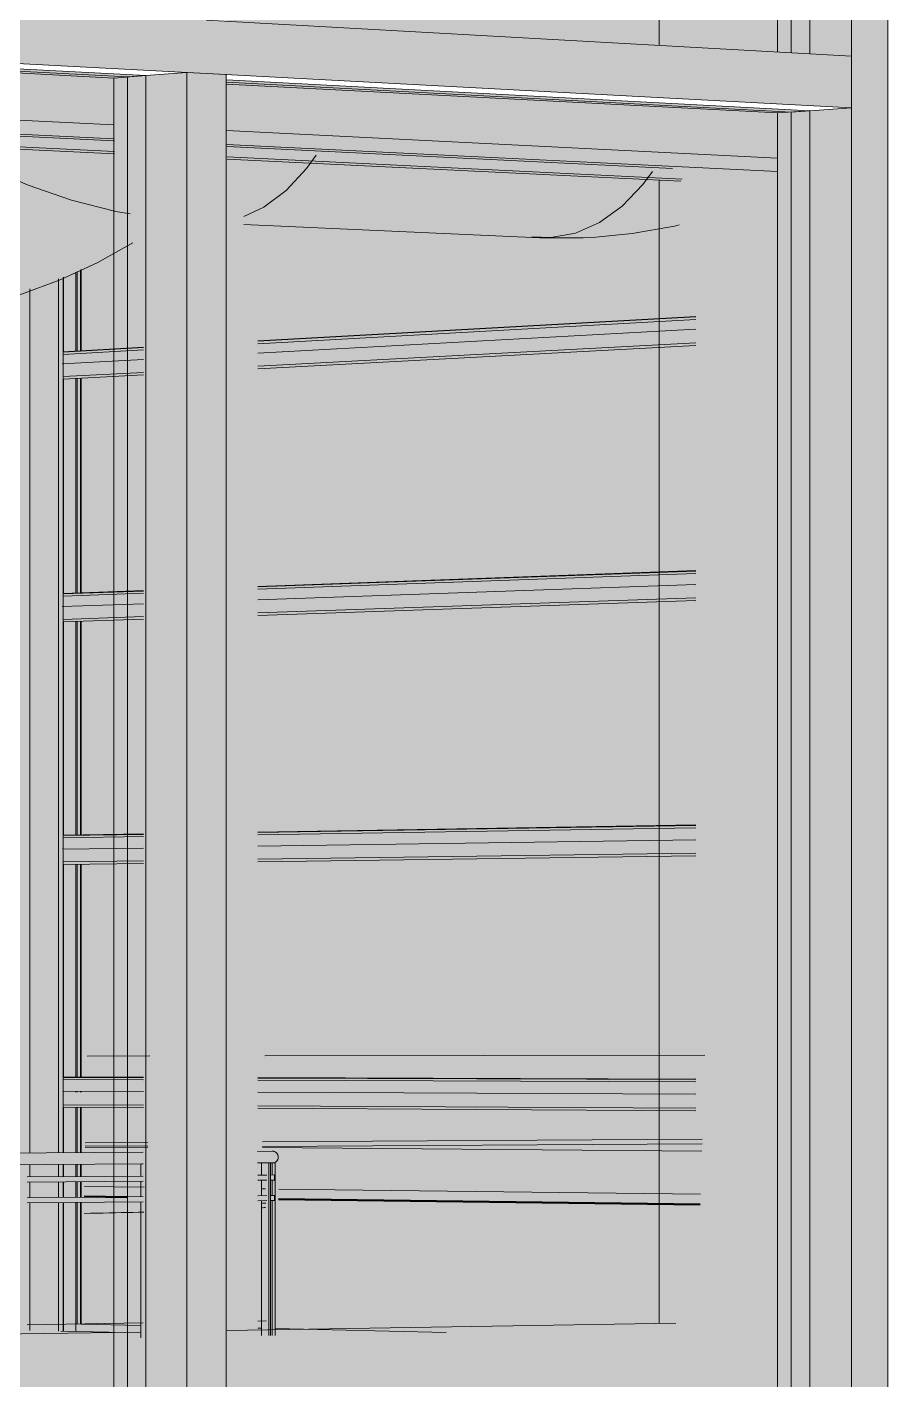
# Model space of a CAD drawing. Header units: inches. Extents: x 30764 to 30770, y -4780 to 4478.
# Drawn here: x 30767.3533 to 30767.4243, y 59.9715 to 60.0831 of the extents above; entities that cross this region are included whole.
import ezdxf

# ---------------------------------------------------------------- set-up
doc = ezdxf.new("R2010")
doc.units = ezdxf.units.IN
doc.header["$MEASUREMENT"] = 0
doc.linetypes.add('Center 1_4_', pattern=[0.53125, 0.25, -0.09375, 0.09375, -0.09375])
doc.linetypes.add('Hidden', pattern=[0.28125, 0.1875, -0.09375])
for name, color, linetype, lineweight in [('A-FLOR', 192, 'Continuous', 13), ('A-FLOR-HRAL', 11, 'Continuous', 9), ('A-GLAZ-CURT', 52, 'Continuous', 9), ('A-GLAZ-CWMG', 51, 'Continuous', 9), ('A-PROP-SBCK', 71, 'Hidden', 50), ('C-TOPO', 7, 'Continuous', 9), ('EOP-EX', 125, 'Continuous', 9), ('EOP-PR', 4, 'Continuous', 9), ('L-SITE-WALL', 31, 'Continuous', 13), ('M-HVAC-DUCT', 70, 'Continuous', 9), ('PROP', 3, 'Center 1_4_', 9), ('S-BEAM', 12, 'Continuous', 9), ('S-COLS', 52, 'Continuous', 9)]:
    doc.layers.add(name, color=color, linetype=linetype, lineweight=lineweight)

msp = doc.modelspace()

# ---------------------------------------------------------------- hatches: boundary and pattern name
at = {"layer": 'A-FLOR-HRAL', "lineweight": 5}
h = msp.add_hatch(color=256, dxfattribs=at)
h.paths.add_polyline_path([(30767.2553, 59.98855), (30767.30077, 59.98891), (30767.30077, 59.98936), (30767.25533, 59.98905), (30767.2553, 59.98855)], flags=0)
h.paths.add_polyline_path([(30767.31035, 59.98894), (30767.36286, 59.98933), (30767.36286, 59.98978), (30767.31035, 59.98943), (30767.31035, 59.98896)], flags=0)
h.paths.add_polyline_path([(30767.37231, 59.98938), (30767.37369, 59.98941), (30767.37385, 59.98951), (30767.37396, 59.98967), (30767.374, 59.98986), (30767.3723, 59.98985), (30767.37231, 59.98938)], flags=0)
h = msp.add_hatch(color=256, dxfattribs=at)
h.paths.add_polyline_path([(30767.25533, 59.98905), (30767.30077, 59.98936), (30767.30077, 59.98987), (30767.25536, 59.98957), (30767.25534, 59.9891)], flags=0)
h.paths.add_polyline_path([(30767.31035, 59.98943), (30767.36286, 59.98982), (30767.36286, 59.99026), (30767.32875, 59.99005), (30767.31035, 59.98988), (30767.31035, 59.98952)], flags=0)
h.paths.add_polyline_path([(30767.3723, 59.98985), (30767.374, 59.98986), (30767.37396, 59.99005), (30767.37385, 59.99022), (30767.37369, 59.99032), (30767.3736, 59.99034), (30767.37231, 59.99029), (30767.3723, 59.98991)], flags=0)
h = msp.add_hatch(color=256, dxfattribs=at)
h.paths.add_polyline_path([(30767.36265, 59.97496), (30767.36286, 59.97496), (30767.36286, 59.97618), (30767.36265, 59.97617), (30767.36265, 59.97509)], flags=0)
h.paths.add_polyline_path([(30767.36265, 59.9866), (30767.36286, 59.9866), (30767.36286, 59.98788), (30767.36265, 59.98787), (30767.36265, 59.98661)], flags=0)
h.paths.add_polyline_path([(30767.36265, 59.9883), (30767.36286, 59.9883), (30767.36286, 59.98931), (30767.36265, 59.98928), (30767.36265, 59.98831)], flags=0)
h = msp.add_hatch(color=256, dxfattribs=at)
h.paths.add_polyline_path([(30767.37263, 59.97513), (30767.37321, 59.97514), (30767.37321, 59.98627), (30767.37307, 59.98627), (30767.37307, 59.97634), (30767.37263, 59.97633), (30767.37263, 59.97618)], flags=0)
h.paths.add_polyline_path([(30767.37306, 59.98669), (30767.37321, 59.9867), (30767.37321, 59.98796), (30767.37263, 59.98795), (30767.37263, 59.98669), (30767.37277, 59.98669)], flags=0)
h.paths.add_polyline_path([(30767.37306, 59.98838), (30767.37321, 59.98839), (30767.37321, 59.98938), (30767.37263, 59.98938), (30767.37263, 59.98838), (30767.37277, 59.98838)], flags=0)
for points in [[(30767.37321, 59.97514), (30767.37337, 59.97514), (30767.37337, 59.98938), (30767.37321, 59.98938), (30767.37321, 59.97526)], [(30767.37351, 59.97514), (30767.37374, 59.97514), (30767.37374, 59.98939), (30767.37351, 59.98939), (30767.37351, 59.97527)], [(30767.36265, 59.97617), (30767.36286, 59.97618), (30767.36286, 59.98617), (30767.36265, 59.98617), (30767.36265, 59.97718)], [(30767.37263, 59.97633), (30767.37307, 59.97634), (30767.37307, 59.98627), (30767.37263, 59.98626), (30767.37263, 59.97718)]]:
    msp.add_hatch(color=256, dxfattribs=at).paths.add_polyline_path(points, flags=0)
h = msp.add_hatch(color=256, dxfattribs=at)
h.paths.add_polyline_path([(30767.37337, 59.97514), (30767.37351, 59.97514), (30767.37351, 59.98627), (30767.37337, 59.98627), (30767.37337, 59.97718)], flags=0)
h.paths.add_polyline_path([(30767.37351, 59.9867), (30767.37351, 59.98796), (30767.37337, 59.98796), (30767.37337, 59.9867), (30767.37341, 59.9867)], flags=0)
h.paths.add_polyline_path([(30767.37351, 59.98839), (30767.37351, 59.98939), (30767.37337, 59.98938), (30767.37337, 59.98839), (30767.37341, 59.98839)], flags=0)
h = msp.add_hatch(color=256, dxfattribs=at)
h.paths.add_polyline_path([(30767.25521, 59.987), (30767.30077, 59.98737), (30767.30077, 59.98781), (30767.25524, 59.98746)], flags=0)
h.paths.add_polyline_path([(30767.31035, 59.98745), (30767.36286, 59.98788), (30767.36286, 59.9883), (30767.31035, 59.98789), (30767.31035, 59.98771)], flags=0)
h.paths.add_polyline_path([(30767.37231, 59.98795), (30767.3737, 59.98796), (30767.3737, 59.98839), (30767.37231, 59.98837)], flags=0)
h = msp.add_hatch(color=256, dxfattribs=at)
h.paths.add_polyline_path([(30767.25511, 59.98518), (30767.30077, 59.9856), (30767.30077, 59.98604), (30767.25514, 59.98563)], flags=0)
h.paths.add_polyline_path([(30767.31035, 59.98569), (30767.36286, 59.98617), (30767.36286, 59.9866), (30767.31035, 59.98613)], flags=0)
h.paths.add_polyline_path([(30767.37231, 59.98626), (30767.3737, 59.98627), (30767.3737, 59.9867), (30767.37231, 59.98668)], flags=0)
at = {"layer": 'A-FLOR-HRAL', "lineweight": 5, "transparency": 33554466}
for points in [[(30767.35327, 59.97603), (30767.36286, 59.97618), (30767.36286, 59.98617), (30767.35327, 59.98609), (30767.35327, 59.97718)], [(30767.37231, 59.97633), (30767.37307, 59.97634), (30767.37307, 59.98627), (30767.37231, 59.98626), (30767.37231, 59.97718)]]:
    msp.add_hatch(color=256, dxfattribs=at).paths.add_polyline_path(points, flags=0)
at = {"layer": 'A-GLAZ-CURT', "lineweight": 5, "transparency": 33554458}
for points in [[(30767.41786, 60.08091), (30767.41786, 60.17519), (30767.36972, 60.18105), (30767.36972, 60.08362), (30767.41689, 60.08097)], [(30767.3088, 59.86791), (30767.36306, 59.87254), (30767.36306, 60.07912), (30767.3088, 60.08199), (30767.3088, 59.87235)], [(30767.36972, 59.8731), (30767.41786, 59.87721), (30767.41786, 60.07622), (30767.36972, 60.07876), (30767.36972, 59.87716)]]:
    msp.add_hatch(color=256, dxfattribs=at).paths.add_polyline_path(points, flags=0)
at = {"layer": 'A-GLAZ-CWMG', "lineweight": 5}
for points in [[(30767.41786, 60.08091), (30767.41786, 60.17519), (30767.4152, 60.17476), (30767.4152, 60.08107), (30767.4169, 60.08097)], [(30767.42131, 60.08071), (30767.42131, 60.17575), (30767.41786, 60.17519), (30767.41786, 60.08091)], [(30767.42431, 60.07842), (30767.42431, 60.17539), (30767.42131, 60.17575), (30767.42131, 60.07859), (30767.4225, 60.07852)], [(30767.36808, 60.07929), (30767.36808, 60.0837), (30767.30704, 60.08713), (30767.30704, 60.08254), (30767.36622, 60.07939)], [(30767.42131, 60.07646), (30767.42131, 60.08071), (30767.36808, 60.0837), (30767.36808, 60.07929), (30767.41687, 60.0767)], [(30767.36306, 59.87254), (30767.36306, 60.07912), (30767.36044, 60.07891), (30767.36044, 59.87286)], [(30767.36646, 59.87211), (30767.36646, 60.07938), (30767.36306, 60.07912), (30767.36306, 59.87254), (30767.36627, 59.87214)], [(30767.36646, 59.87211), (30767.3697, 59.87239), (30767.3697, 60.07921), (30767.36646, 60.07938), (30767.36646, 59.88104)], [(30767.42131, 59.87681), (30767.42431, 59.87707), (30767.42431, 60.07842), (30767.42131, 60.07859), (30767.42131, 59.88094)], [(30767.41786, 59.87721), (30767.41786, 60.07622), (30767.4152, 60.07603), (30767.4152, 59.87751)], [(30767.42131, 59.87681), (30767.42131, 60.07646), (30767.41786, 60.07622), (30767.41786, 59.87721), (30767.42111, 59.87683)], [(30767.35629, 59.97607), (30767.3573, 59.97609), (30767.3573, 59.98612), (30767.35629, 59.98608), (30767.35629, 59.97717)], [(30767.3573, 59.9761), (30767.35741, 59.9761), (30767.35741, 59.98612), (30767.3573, 59.98608), (30767.3573, 59.9761)], [(30767.35732, 59.97609), (30767.35738, 59.97609), (30767.35735, 59.98612), (30767.35732, 59.98608), (30767.35732, 59.97717)], [(30767.3577, 59.9761), (30767.3577, 59.98612), (30767.35741, 59.98608), (30767.35741, 59.9761), (30767.35749, 59.9761)]]:
    msp.add_hatch(color=256, dxfattribs=at).paths.add_polyline_path(points, flags=0)
h = msp.add_hatch(color=256, dxfattribs=at)
h.paths.add_polyline_path([(30767.3573, 59.97548), (30767.3573, 59.97609), (30767.35629, 59.97607), (30767.35629, 59.9755)], flags=0)
h.paths.add_polyline_path([(30767.35629, 59.98654), (30767.3573, 59.98655), (30767.3573, 59.98783), (30767.35629, 59.98782), (30767.35629, 59.98669)], flags=0)
h.paths.add_polyline_path([(30767.35629, 59.98825), (30767.3573, 59.98826), (30767.35727, 59.98927), (30767.35629, 59.98926), (30767.35629, 59.98838)], flags=0)
h.paths.add_polyline_path([(30767.35629, 59.99022), (30767.3573, 59.99026), (30767.3573, 59.99398), (30767.35629, 59.99399), (30767.35629, 59.99023)], flags=0)
h.paths.add_polyline_path([(30767.3573, 59.99647), (30767.3573, 60.01403), (30767.35629, 60.01401), (30767.35629, 59.99648)], flags=0)
h.paths.add_polyline_path([(30767.35629, 60.01643), (30767.3573, 60.01645), (30767.3573, 60.03407), (30767.35629, 60.03403), (30767.35629, 60.01931)], flags=0)
h.paths.add_polyline_path([(30767.35629, 60.03638), (30767.3573, 60.03642), (30767.3573, 60.05411), (30767.35629, 60.05406), (30767.35629, 60.0474)], flags=0)
h.paths.add_polyline_path([(30767.35629, 60.05633), (30767.3573, 60.05639), (30767.3573, 60.06289), (30767.35683, 60.06266), (30767.35629, 60.06247), (30767.35629, 60.0611)], flags=0)
h = msp.add_hatch(color=256, dxfattribs=at)
h.paths.add_polyline_path([(30767.3573, 59.98655), (30767.35741, 59.98655), (30767.35741, 59.98783), (30767.3573, 59.98783), (30767.3573, 59.98669)], flags=0)
h.paths.add_polyline_path([(30767.3573, 59.98826), (30767.35741, 59.98826), (30767.35738, 59.98927), (30767.3573, 59.98927), (30767.3573, 59.98838)], flags=0)
h.paths.add_polyline_path([(30767.3573, 59.99023), (30767.35741, 59.99026), (30767.35741, 59.99398), (30767.3573, 59.99398), (30767.3573, 59.99024)], flags=0)
h.paths.add_polyline_path([(30767.35741, 59.99647), (30767.35741, 60.01403), (30767.3573, 60.01403), (30767.3573, 59.99647)], flags=0)
h.paths.add_polyline_path([(30767.3573, 60.01645), (30767.35741, 60.01645), (30767.35741, 60.03407), (30767.3573, 60.03407), (30767.3573, 60.01685)], flags=0)
h.paths.add_polyline_path([(30767.3573, 60.03642), (30767.35741, 60.03642), (30767.35741, 60.05412), (30767.3573, 60.05411), (30767.3573, 60.03681)], flags=0)
h.paths.add_polyline_path([(30767.3573, 60.05639), (30767.35741, 60.0564), (30767.35741, 60.06294), (30767.3573, 60.06289), (30767.3573, 60.05678)], flags=0)
h = msp.add_hatch(color=256, dxfattribs=at)
h.paths.add_polyline_path([(30767.35738, 59.97548), (30767.35735, 59.97609), (30767.35732, 59.97609), (30767.35735, 59.97548)], flags=0)
h.paths.add_polyline_path([(30767.35732, 59.98655), (30767.35738, 59.98655), (30767.35735, 59.98783), (30767.35732, 59.98783), (30767.35732, 59.98669)], flags=0)
h.paths.add_polyline_path([(30767.35732, 59.98826), (30767.35738, 59.98826), (30767.35735, 59.98927), (30767.35732, 59.98927), (30767.35732, 59.98838)], flags=0)
h.paths.add_polyline_path([(30767.35732, 59.99023), (30767.35738, 59.99026), (30767.35738, 59.99398), (30767.35732, 59.99398), (30767.35732, 59.99024)], flags=0)
h.paths.add_polyline_path([(30767.35738, 59.99647), (30767.35738, 60.01403), (30767.35732, 60.01403), (30767.35732, 59.99647)], flags=0)
h.paths.add_polyline_path([(30767.35732, 60.01645), (30767.35738, 60.01645), (30767.35735, 60.03407), (30767.35732, 60.03407), (30767.35732, 60.01931)], flags=0)
h.paths.add_polyline_path([(30767.35732, 60.03642), (30767.35738, 60.03642), (30767.35735, 60.05411), (30767.35732, 60.05411), (30767.35732, 60.0474)], flags=0)
h.paths.add_polyline_path([(30767.35732, 60.05639), (30767.35738, 60.05639), (30767.35735, 60.06291), (30767.35732, 60.0629), (30767.35732, 60.06144)], flags=0)
h = msp.add_hatch(color=256, dxfattribs=at)
h.paths.add_polyline_path([(30767.35741, 59.98655), (30767.3577, 59.98656), (30767.3577, 59.98783), (30767.35741, 59.98783), (30767.35741, 59.98669)], flags=0)
h.paths.add_polyline_path([(30767.35741, 59.98826), (30767.3577, 59.98826), (30767.3577, 59.98928), (30767.35741, 59.98927), (30767.35741, 59.98838)], flags=0)
h.paths.add_polyline_path([(30767.35741, 59.99023), (30767.3577, 59.99025), (30767.3577, 59.99398), (30767.35741, 59.99398), (30767.35741, 59.99024)], flags=0)
h.paths.add_polyline_path([(30767.3577, 59.99647), (30767.3577, 60.01403), (30767.35741, 60.01403), (30767.35741, 59.99647)], flags=0)
h.paths.add_polyline_path([(30767.35741, 60.01645), (30767.3577, 60.01645), (30767.3577, 60.03408), (30767.35741, 60.03407), (30767.35741, 60.01931)], flags=0)
h.paths.add_polyline_path([(30767.35741, 60.03642), (30767.3577, 60.03643), (30767.3577, 60.05413), (30767.35741, 60.05412), (30767.35741, 60.0474)], flags=0)
h.paths.add_polyline_path([(30767.35741, 60.0564), (30767.3577, 60.05641), (30767.3577, 60.06308), (30767.35741, 60.06294), (30767.35741, 60.06144)], flags=0)
h = msp.add_hatch(color=256, dxfattribs=at)
h.paths.add_polyline_path([(30767.35768, 59.98656), (30767.3577, 59.98656), (30767.35768, 59.98669)], flags=0)
h.paths.add_polyline_path([(30767.35768, 59.98826), (30767.3577, 59.98826), (30767.35768, 59.98838)], flags=0)
h.paths.add_polyline_path([(30767.35768, 59.99023), (30767.3577, 59.99025), (30767.35768, 59.99024)], flags=0)
h.paths.add_polyline_path([(30767.35768, 60.01645), (30767.3577, 60.01645), (30767.35768, 60.01931)], flags=0)
h.paths.add_polyline_path([(30767.35768, 60.03643), (30767.3577, 60.03643), (30767.35768, 60.0474)], flags=0)
h.paths.add_polyline_path([(30767.35768, 60.05641), (30767.3577, 60.05641), (30767.35768, 60.06144)], flags=0)
h = msp.add_hatch(color=256, dxfattribs=at)
h.paths.add_polyline_path([(30767.3577, 59.98656), (30767.35773, 59.98656), (30767.3577, 59.98669)], flags=0)
h.paths.add_polyline_path([(30767.3577, 59.98826), (30767.35773, 59.98826), (30767.3577, 59.98838)], flags=0)
h.paths.add_polyline_path([(30767.3577, 59.99023), (30767.35773, 59.99025), (30767.3577, 59.99024)], flags=0)
h.paths.add_polyline_path([(30767.3577, 60.01645), (30767.35773, 60.01645), (30767.3577, 60.01783)], flags=0)
h.paths.add_polyline_path([(30767.3577, 60.03643), (30767.35773, 60.03643), (30767.3577, 60.03778)], flags=0)
h.paths.add_polyline_path([(30767.3577, 60.05641), (30767.35773, 60.05641), (30767.3577, 60.05773)], flags=0)
h = msp.add_hatch(color=256, dxfattribs=at)
h.paths.add_polyline_path([(30767.37231, 59.97512), (30767.37263, 59.97512), (30767.37263, 59.97574), (30767.37231, 59.97575)], flags=0)
h.paths.add_polyline_path([(30767.37375, 59.97514), (30767.38787, 59.97538), (30767.37375, 59.97572)], flags=0)
h.paths.add_polyline_path([(30767.36266, 59.97535), (30767.36266, 59.97598), (30767.3573, 59.97609), (30767.3573, 59.97548), (30767.35735, 59.97548)], flags=0)
h = msp.add_hatch(color=256, dxfattribs=at)
h.paths.add_polyline_path([(30767.38533, 59.97534), (30767.3873, 59.97537), (30767.37375, 59.97569), (30767.37375, 59.97561)], flags=0)
h.paths.add_polyline_path([(30767.37263, 59.97564), (30767.37263, 59.97572), (30767.37231, 59.97573), (30767.37231, 59.97565)], flags=0)
h.paths.add_polyline_path([(30767.36266, 59.97588), (30767.36266, 59.97595), (30767.35739, 59.97608), (30767.35739, 59.976)], flags=0)
at = {"layer": 'L-SITE-WALL', "lineweight": 5}
h = msp.add_hatch(color=256, dxfattribs=at)
h.paths.add_polyline_path([(30767.40544, 59.87662), (30767.41522, 59.8775), (30767.41522, 59.96947), (30767.40544, 59.96925), (30767.40544, 59.87702)], flags=0)
h.paths.add_polyline_path([(30767.41522, 59.97596), (30767.41522, 60.0712), (30767.40653, 60.07165), (30767.40653, 60.07146), (30767.40732, 60.07058), (30767.40722, 60.07039), (30767.40544, 60.07049), (30767.40544, 59.97613), (30767.40727, 59.97614), (30767.41102, 59.97605)], flags=0)
h.paths.add_polyline_path([(30767.41522, 60.08108), (30767.41522, 60.17478), (30767.40544, 60.17603), (30767.40544, 60.13879), (30767.40911, 60.13863), (30767.40911, 60.13579), (30767.40544, 60.13532), (30767.40544, 60.08166), (30767.41466, 60.08111)], flags=0)
h = msp.add_hatch(color=256, dxfattribs=at)
h.paths.add_polyline_path([(30767.35625, 59.98654), (30767.35629, 59.98654), (30767.35625, 59.98669)], flags=0)
h.paths.add_polyline_path([(30767.35625, 59.98825), (30767.35629, 59.98825), (30767.35625, 59.98838)], flags=0)
h.paths.add_polyline_path([(30767.35625, 59.99022), (30767.35629, 59.99023), (30767.35625, 59.99023)], flags=0)
h.paths.add_polyline_path([(30767.35625, 60.01643), (30767.35629, 60.01643), (30767.35625, 60.01689)], flags=0)
h.paths.add_polyline_path([(30767.35625, 60.03638), (30767.35629, 60.03638), (30767.35625, 60.03683)], flags=0)
h.paths.add_polyline_path([(30767.35625, 60.05633), (30767.35629, 60.05633), (30767.35625, 60.05677)], flags=0)
msp.add_hatch(color=256, dxfattribs=at).paths.add_polyline_path([(30767.35625, 59.97607), (30767.35629, 59.97607), (30767.35625, 59.97717)], flags=0)
at = {"layer": 'M-HVAC-DUCT', "lineweight": 5}
h = msp.add_hatch(color=256, dxfattribs=at)
h.paths.add_polyline_path([(30767.4057, 60.08178), (30767.40568, 60.0956), (30767.37, 60.09795), (30767.37002, 60.08379), (30767.40036, 60.08209)], flags=0)
h.paths.add_polyline_path([(30767.36071, 60.08432), (30767.36069, 60.09857), (30767.30897, 60.10197), (30767.30898, 60.08723), (30767.35526, 60.08462)], flags=0)
h.paths.add_polyline_path([(30767.29954, 60.08776), (30767.29954, 60.08956), (30767.29866, 60.08781), (30767.29897, 60.08779)], flags=0)
for points in [[(30767.36179, 60.06774), (30767.36178, 60.06805), (30767.35963, 60.06856), (30767.3551, 60.0702), (30767.35062, 60.07244), (30767.34814, 60.07403), (30767.34521, 60.07418), (30767.34742, 60.07285), (30767.35063, 60.07129), (30767.35296, 60.07025), (30767.3563, 60.06911), (30767.35832, 60.06846), (30767.36093, 60.06792)], [(30767.3965, 60.06574), (30767.39854, 60.06612), (30767.40052, 60.06699), (30767.40239, 60.06834), (30767.40408, 60.07012), (30767.40484, 60.07124), (30767.37709, 60.0726), (30767.37633, 60.07146), (30767.37465, 60.06964), (30767.3728, 60.06827), (30767.37115, 60.06752), (30767.37116, 60.06688), (30767.39035, 60.06602)], [(30767.3397, 60.05922), (30767.34382, 60.05931), (30767.34788, 60.05991), (30767.35148, 60.0607), (30767.35598, 60.06226), (30767.36026, 60.0643), (30767.362, 60.06542), (30767.36199, 60.06784), (30767.35821, 60.06866), (30767.35499, 60.06971), (30767.35313, 60.07035), (30767.34957, 60.07198), (30767.34909, 60.06946), (30767.34841, 60.06726), (30767.3474, 60.06505), (30767.34615, 60.06311), (30767.34471, 60.06152), (30767.34312, 60.06032), (30767.34143, 60.05955)], [(30767.3965, 60.06574), (30767.4009, 60.06582), (30767.40524, 60.06647), (30767.40709, 60.06687), (30767.40707, 60.07113), (30767.40484, 60.07124), (30767.40408, 60.07012), (30767.40239, 60.06834), (30767.40052, 60.06699), (30767.39854, 60.06612)]]:
    msp.add_hatch(color=256, dxfattribs=at).paths.add_polyline_path(points, flags=0)
h = msp.add_hatch(color=256, dxfattribs=at)
h.paths.add_polyline_path([(30767.37115, 60.06752), (30767.3728, 60.06827), (30767.37465, 60.06964), (30767.37633, 60.07146), (30767.37709, 60.0726), (30767.37114, 60.07289), (30767.37115, 60.06792)], flags=0)
h.paths.add_polyline_path([(30767.36178, 60.06805), (30767.36177, 60.07335), (30767.34814, 60.07403), (30767.35065, 60.07242), (30767.3551, 60.0702), (30767.35963, 60.06856)], flags=0)
at = {"layer": 'S-BEAM', "lineweight": 5}
h = msp.add_hatch(color=256, dxfattribs=at)
h.paths.add_polyline_path([(30767.4152, 60.07231), (30767.4152, 60.07603), (30767.36973, 60.07842), (30767.36973, 60.07459), (30767.41128, 60.07251)], flags=0)
h.paths.add_polyline_path([(30767.36044, 60.07505), (30767.36044, 60.07891), (30767.30881, 60.08163), (30767.30881, 60.07764), (30767.355, 60.07533)], flags=0)
h.paths.add_polyline_path([(30767.29939, 60.07811), (30767.29939, 60.08213), (30767.24269, 60.08511), (30767.24272, 60.08095), (30767.29881, 60.07814)], flags=0)
h = msp.add_hatch(color=256, dxfattribs=at)
h.paths.add_polyline_path([(30767.4152, 60.07119), (30767.4152, 60.07231), (30767.36973, 60.07459), (30767.36974, 60.07343), (30767.41414, 60.07124)], flags=0)
h.paths.add_polyline_path([(30767.36044, 60.07389), (30767.36044, 60.07505), (30767.30881, 60.07764), (30767.30881, 60.07644), (30767.35939, 60.07394)], flags=0)
h.paths.add_polyline_path([(30767.29939, 60.0769), (30767.29939, 60.07811), (30767.24269, 60.08095), (30767.24272, 60.0797), (30767.29882, 60.07693)], flags=0)
h = msp.add_hatch(color=256, dxfattribs=at)
h.paths.add_polyline_path([(30767.40653, 60.07146), (30767.40653, 60.07165), (30767.36979, 60.07346), (30767.36979, 60.07327), (30767.40009, 60.07178)], flags=0)
h.paths.add_polyline_path([(30767.3605, 60.07372), (30767.3605, 60.07392), (30767.30885, 60.07647), (30767.30885, 60.07627), (30767.35506, 60.07399)], flags=0)
h.paths.add_polyline_path([(30767.29942, 60.07673), (30767.29942, 60.07693), (30767.2427, 60.07973), (30767.24273, 60.07952), (30767.29885, 60.07676)], flags=0)
h = msp.add_hatch(color=256, dxfattribs=at)
h.paths.add_polyline_path([(30767.40732, 60.07058), (30767.40653, 60.07146), (30767.36979, 60.07327), (30767.36979, 60.0724), (30767.40008, 60.07093)], flags=0)
h.paths.add_polyline_path([(30767.36049, 60.07285), (30767.3605, 60.07372), (30767.30885, 60.07627), (30767.30885, 60.07537), (30767.35505, 60.07312)], flags=0)
h.paths.add_polyline_path([(30767.29942, 60.07582), (30767.29942, 60.07673), (30767.2427, 60.07952), (30767.24273, 60.07858), (30767.29884, 60.07585)], flags=0)
h = msp.add_hatch(color=256, dxfattribs=at)
h.paths.add_polyline_path([(30767.40722, 60.07039), (30767.40732, 60.07058), (30767.36979, 60.0724), (30767.36979, 60.07221), (30767.40008, 60.07074)], flags=0)
h.paths.add_polyline_path([(30767.36049, 60.07266), (30767.36049, 60.07285), (30767.30885, 60.07537), (30767.30885, 60.07517), (30767.35505, 60.07292)], flags=0)
h.paths.add_polyline_path([(30767.29942, 60.07562), (30767.29942, 60.07582), (30767.2427, 60.07858), (30767.24273, 60.07837), (30767.29884, 60.07565)], flags=0)
h = msp.add_hatch(color=256, dxfattribs=at)
h.paths.add_polyline_path([(30767.35625, 60.0561), (30767.36287, 60.05647), (30767.36287, 60.05667), (30767.35625, 60.0563), (30767.35625, 60.05618)], flags=0)
h.paths.add_polyline_path([(30767.37231, 60.05699), (30767.40845, 60.05899), (30767.40845, 60.0592), (30767.37231, 60.05719)], flags=0)
h = msp.add_hatch(color=256, dxfattribs=at)
h.paths.add_polyline_path([(30767.35625, 60.05532), (30767.36287, 60.05569), (30767.36287, 60.05647), (30767.35625, 60.0561)], flags=0)
h.paths.add_polyline_path([(30767.37231, 60.0562), (30767.40845, 60.05818), (30767.40845, 60.05899), (30767.37231, 60.05699)], flags=0)
h = msp.add_hatch(color=256, dxfattribs=at)
h.paths.add_polyline_path([(30767.35625, 60.05525), (30767.36287, 60.05565), (30767.36287, 60.05569), (30767.35625, 60.05529), (30767.35625, 60.05527)], flags=0)
h.paths.add_polyline_path([(30767.37231, 60.05613), (30767.40845, 60.05814), (30767.40845, 60.05818), (30767.37231, 60.05617), (30767.37231, 60.05615)], flags=0)
h = msp.add_hatch(color=256, dxfattribs=at)
h.paths.add_polyline_path([(30767.35625, 60.05427), (30767.36287, 60.05462), (30767.36287, 60.05561), (30767.35625, 60.05525), (30767.35625, 60.05442)], flags=0)
h.paths.add_polyline_path([(30767.37231, 60.05513), (30767.40845, 60.05707), (30767.40845, 60.0581), (30767.37231, 60.05613)], flags=0)
h = msp.add_hatch(color=256, dxfattribs=at)
h.paths.add_polyline_path([(30767.35625, 60.05405), (30767.36287, 60.05441), (30767.36287, 60.05462), (30767.35625, 60.05427)], flags=0)
h.paths.add_polyline_path([(30767.37231, 60.05491), (30767.40845, 60.05684), (30767.40845, 60.05707), (30767.37231, 60.05513)], flags=0)
h = msp.add_hatch(color=256, dxfattribs=at)
h.paths.add_polyline_path([(30767.35625, 60.03615), (30767.36287, 60.03639), (30767.36287, 60.03658), (30767.35625, 60.03635), (30767.35625, 60.03623)], flags=0)
h.paths.add_polyline_path([(30767.37231, 60.03672), (30767.40845, 60.03802), (30767.40845, 60.03822), (30767.37231, 60.03692)], flags=0)
h = msp.add_hatch(color=256, dxfattribs=at)
h.paths.add_polyline_path([(30767.35625, 60.0353), (30767.36287, 60.03553), (30767.36287, 60.03639), (30767.35625, 60.03615)], flags=0)
h.paths.add_polyline_path([(30767.37231, 60.03586), (30767.40845, 60.03712), (30767.40845, 60.03802), (30767.37231, 60.03672)], flags=0)
h = msp.add_hatch(color=256, dxfattribs=at)
h.paths.add_polyline_path([(30767.35625, 60.03522), (30767.36287, 60.03549), (30767.36287, 60.03553), (30767.35625, 60.03526), (30767.35625, 60.03524)], flags=0)
h.paths.add_polyline_path([(30767.37231, 60.03578), (30767.40845, 60.03708), (30767.40845, 60.03712), (30767.37231, 60.03582), (30767.37231, 60.0358)], flags=0)
h = msp.add_hatch(color=256, dxfattribs=at)
h.paths.add_polyline_path([(30767.35625, 60.03424), (30767.36287, 60.03447), (30767.36287, 60.03546), (30767.35625, 60.03522)], flags=0)
h.paths.add_polyline_path([(30767.37231, 60.03479), (30767.40845, 60.03601), (30767.40845, 60.03704), (30767.37231, 60.03578)], flags=0)
h = msp.add_hatch(color=256, dxfattribs=at)
h.paths.add_polyline_path([(30767.35625, 60.03403), (30767.36287, 60.03426), (30767.36287, 60.03447), (30767.35625, 60.03424)], flags=0)
h.paths.add_polyline_path([(30767.37231, 60.03457), (30767.40845, 60.03579), (30767.40845, 60.03601), (30767.37231, 60.03479)], flags=0)
h = msp.add_hatch(color=256, dxfattribs=at)
h.paths.add_polyline_path([(30767.35625, 60.0162), (30767.36287, 60.01631), (30767.36287, 60.0165), (30767.35625, 60.0164), (30767.35625, 60.01628)], flags=0)
h.paths.add_polyline_path([(30767.37231, 60.01646), (30767.40845, 60.01704), (30767.40845, 60.01724), (30767.37231, 60.01666)], flags=0)
h = msp.add_hatch(color=256, dxfattribs=at)
h.paths.add_polyline_path([(30767.35625, 60.01527), (30767.36287, 60.01537), (30767.36287, 60.01631), (30767.35625, 60.0162)], flags=0)
h.paths.add_polyline_path([(30767.37231, 60.01552), (30767.40845, 60.01606), (30767.40845, 60.01704), (30767.37231, 60.01646)], flags=0)
h = msp.add_hatch(color=256, dxfattribs=at)
h.paths.add_polyline_path([(30767.35625, 60.0152), (30767.36287, 60.01534), (30767.36287, 60.01537), (30767.35625, 60.01524), (30767.35625, 60.01522)], flags=0)
h.paths.add_polyline_path([(30767.37231, 60.01544), (30767.40845, 60.01602), (30767.40845, 60.01606), (30767.37231, 60.01548), (30767.37231, 60.01546)], flags=0)
h = msp.add_hatch(color=256, dxfattribs=at)
h.paths.add_polyline_path([(30767.35625, 60.01422), (30767.36287, 60.01431), (30767.36287, 60.0153), (30767.35625, 60.0152)], flags=0)
h.paths.add_polyline_path([(30767.37231, 60.01444), (30767.40845, 60.01495), (30767.40845, 60.01598), (30767.37231, 60.01544)], flags=0)
h = msp.add_hatch(color=256, dxfattribs=at)
h.paths.add_polyline_path([(30767.35625, 60.01401), (30767.36287, 60.0141), (30767.36287, 60.01431), (30767.35625, 60.01422)], flags=0)
h.paths.add_polyline_path([(30767.37231, 60.01423), (30767.40845, 60.01473), (30767.40845, 60.01495), (30767.37231, 60.01444)], flags=0)
h = msp.add_hatch(color=256, dxfattribs=at)
h.paths.add_polyline_path([(30767.40845, 59.99607), (30767.40845, 59.99626), (30767.37231, 59.99639), (30767.37231, 59.9962), (30767.39162, 59.99613)], flags=0)
h.paths.add_polyline_path([(30767.36287, 59.99623), (30767.36287, 59.99642), (30767.35625, 59.99644), (30767.35625, 59.99626), (30767.35867, 59.99625)], flags=0)
h = msp.add_hatch(color=256, dxfattribs=at)
h.paths.add_polyline_path([(30767.40845, 59.99626), (30767.40845, 59.9963), (30767.39162, 59.99632)], flags=0)
h.paths.add_polyline_path([(30767.36287, 59.99642), (30767.36287, 59.99645), (30767.35851, 59.99644)], flags=0)
h = msp.add_hatch(color=256, dxfattribs=at)
h.paths.add_polyline_path([(30767.40845, 59.99506), (30767.40845, 59.99607), (30767.37231, 59.9962), (30767.37231, 59.99522), (30767.39162, 59.99513)], flags=0)
h.paths.add_polyline_path([(30767.36287, 59.99527), (30767.36287, 59.99623), (30767.35625, 59.99626), (30767.35625, 59.9953)], flags=0)
h = msp.add_hatch(color=256, dxfattribs=at)
h.paths.add_polyline_path([(30767.40845, 59.99502), (30767.40845, 59.99506), (30767.39162, 59.9951)], flags=0)
h.paths.add_polyline_path([(30767.36287, 59.99524), (30767.36287, 59.99527), (30767.3573, 59.99526)], flags=0)
h = msp.add_hatch(color=256, dxfattribs=at)
h.paths.add_polyline_path([(30767.40845, 59.99492), (30767.40845, 59.99501), (30767.37231, 59.99513), (30767.37231, 59.9951), (30767.39161, 59.995)], flags=0)
h.paths.add_polyline_path([(30767.36287, 59.99514), (30767.36287, 59.99522), (30767.35625, 59.99521), (30767.35625, 59.99517)], flags=0)
h = msp.add_hatch(color=256, dxfattribs=at)
h.paths.add_polyline_path([(30767.40845, 59.99389), (30767.40845, 59.99492), (30767.37231, 59.9951), (30767.37231, 59.9941), (30767.39161, 59.99399)], flags=0)
h.paths.add_polyline_path([(30767.36287, 59.99415), (30767.36287, 59.99514), (30767.35625, 59.99517), (30767.35625, 59.99419)], flags=0)
h = msp.add_hatch(color=256, dxfattribs=at)
h.paths.add_polyline_path([(30767.40845, 59.99368), (30767.40845, 59.99389), (30767.37231, 59.9941), (30767.37231, 59.9939), (30767.39161, 59.99378)], flags=0)
h.paths.add_polyline_path([(30767.36287, 59.99395), (30767.36287, 59.99415), (30767.35625, 59.99419), (30767.35625, 59.99399), (30767.35642, 59.99399)], flags=0)
h = msp.add_hatch(color=256, dxfattribs=at)
h.paths.add_polyline_path([(30767.24269, 59.97251), (30767.29939, 59.97347), (30767.29939, 59.97391), (30767.24269, 59.97296), (30767.24269, 59.97273)], flags=0)
h.paths.add_polyline_path([(30767.30881, 59.97363), (30767.36044, 59.97451), (30767.36044, 59.97493), (30767.30881, 59.97406), (30767.30881, 59.97383)], flags=0)
h.paths.add_polyline_path([(30767.36973, 59.97467), (30767.4152, 59.97544), (30767.4152, 59.97585), (30767.36973, 59.97508), (30767.36973, 59.97484)], flags=0)
h = msp.add_hatch(color=256, dxfattribs=at)
h.paths.add_polyline_path([(30767.24269, 59.96691), (30767.29939, 59.96807), (30767.29939, 59.97347), (30767.24269, 59.97251), (30767.24269, 59.96729)], flags=0)
h.paths.add_polyline_path([(30767.30881, 59.96826), (30767.36044, 59.96932), (30767.36044, 59.97451), (30767.30881, 59.97363), (30767.30881, 59.97071)], flags=0)
h.paths.add_polyline_path([(30767.36973, 59.96951), (30767.4152, 59.97044), (30767.4152, 59.97544), (30767.36973, 59.97467)], flags=0)
at = {"layer": 'S-COLS', "lineweight": 5}
h = msp.add_hatch(color=256, dxfattribs=at)
h.paths.add_polyline_path([(30767.35586, 59.97551), (30767.35586, 59.97606), (30767.35351, 59.97602), (30767.35351, 59.97556)], flags=0)
h.paths.add_polyline_path([(30767.35351, 59.98652), (30767.35586, 59.98654), (30767.35586, 59.98782), (30767.35351, 59.9878), (30767.35351, 59.98669)], flags=0)
h.paths.add_polyline_path([(30767.35351, 59.98823), (30767.35586, 59.98825), (30767.35586, 59.98927), (30767.35351, 59.98925), (30767.35351, 59.98838)], flags=0)
h.paths.add_polyline_path([(30767.35351, 59.9902), (30767.35586, 59.99023), (30767.35586, 60.06233), (30767.35351, 60.06151), (30767.35351, 59.99022)], flags=0)
h = msp.add_hatch(color=256, dxfattribs=at)
h.paths.add_polyline_path([(30767.35625, 59.9755), (30767.35625, 59.97607), (30767.35586, 59.97606), (30767.35586, 59.97551), (30767.35606, 59.97551)], flags=0)
h.paths.add_polyline_path([(30767.35586, 59.98654), (30767.35625, 59.98654), (30767.35625, 59.98782), (30767.35586, 59.98782), (30767.35586, 59.98669)], flags=0)
h.paths.add_polyline_path([(30767.35586, 59.98825), (30767.35625, 59.98825), (30767.35625, 59.98927), (30767.35586, 59.98926), (30767.35586, 59.98838)], flags=0)
h.paths.add_polyline_path([(30767.35586, 59.99022), (30767.35625, 59.99023), (30767.35625, 60.01523), (30767.35625, 60.01526), (30767.35625, 60.06246), (30767.35586, 60.06233), (30767.35586, 59.99023)], flags=0)
h = msp.add_hatch(color=256, dxfattribs=at)
h.paths.add_polyline_path([(30767.35043, 59.97551), (30767.35255, 59.97555), (30767.35255, 59.97601), (30767.3504, 59.97598), (30767.35041, 59.97585)], flags=0)
h.paths.add_polyline_path([(30767.35329, 59.97556), (30767.35351, 59.97556), (30767.35351, 59.97603), (30767.35329, 59.97602)], flags=0)
h.paths.add_polyline_path([(30767.34981, 59.98649), (30767.35255, 59.98651), (30767.35255, 59.98779), (30767.34973, 59.98777), (30767.3498, 59.98669)], flags=0)
h.paths.add_polyline_path([(30767.35329, 59.98652), (30767.35351, 59.98652), (30767.35351, 59.9878), (30767.35329, 59.9878), (30767.35329, 59.98669)], flags=0)
h.paths.add_polyline_path([(30767.34971, 59.9882), (30767.35255, 59.98822), (30767.35255, 59.98924), (30767.35329, 59.98924), (30767.35329, 59.98823), (30767.35351, 59.98823), (30767.35351, 59.98925), (30767.34965, 59.98922), (30767.3497, 59.98838)], flags=0)
h.paths.add_polyline_path([(30767.3496, 59.99018), (30767.35351, 59.99022), (30767.35351, 60.05442), (30767.35333, 60.05442), (30767.35351, 60.05465), (30767.35351, 60.06151), (30767.35208, 60.06105), (30767.34925, 60.06038), (30767.34925, 60.04719), (30767.34638, 60.04701), (30767.3496, 59.99019)], flags=0)
h = msp.add_hatch(color=256, dxfattribs=at)
h.paths.add_polyline_path([(30767.3504, 59.97598), (30767.35255, 59.97602), (30767.35255, 59.98608), (30767.34983, 59.98605), (30767.35033, 59.97717)], flags=0)
h.paths.add_polyline_path([(30767.35329, 59.97602), (30767.35351, 59.97603), (30767.35351, 59.98608), (30767.35329, 59.98608), (30767.35329, 59.97717)], flags=0)
for points in [[(30767.35351, 59.97603), (30767.35586, 59.97606), (30767.35586, 59.98611), (30767.35351, 59.98608), (30767.35351, 59.97717)], [(30767.35586, 59.97606), (30767.35625, 59.97607), (30767.35625, 59.98611), (30767.35586, 59.98608), (30767.35586, 59.97717)]]:
    msp.add_hatch(color=256, dxfattribs=at).paths.add_polyline_path(points, flags=0)

# ---------------------------------------------------------------- linework, layer by layer
at = {"layer": 'A-FLOR'}
msp.add_line((30767.36266, 59.97535), (30767.35606, 59.97551), dxfattribs=at)
at = {"layer": 'A-FLOR-HRAL'}
for p, q in [((30767.31035, 59.98993), (30767.36286, 59.99027)), ((30767.3723, 59.99033), (30767.37355, 59.99034)), ((30767.36286, 59.98931), (30767.31035, 59.98894)), ((30767.36265, 59.9883), (30767.36265, 59.98931)), ((30767.36286, 59.98931), (30767.36273, 59.98931)), ((30767.37356, 59.98939), (30767.3723, 59.98938)), ((30767.37263, 59.98838), (30767.37263, 59.98939)), ((30767.37321, 59.98938), (30767.37274, 59.98938)), ((30767.37337, 59.98938), (30767.37321, 59.98938)), ((30767.37321, 59.97514), (30767.37321, 59.98938)), ((30767.37337, 59.98938), (30767.37337, 59.97514)), ((30767.37351, 59.98939), (30767.37342, 59.98939)), ((30767.37374, 59.98939), (30767.37351, 59.98939)), ((30767.37351, 59.98838), (30767.37351, 59.98939)), ((30767.37374, 59.98939), (30767.37374, 59.97514)), ((30767.35327, 59.98823), (30767.36286, 59.9883)), ((30767.35327, 59.9878), (30767.36286, 59.98788)), ((30767.36265, 59.9866), (30767.36265, 59.98787)), ((30767.37231, 59.98837), (30767.37306, 59.98838)), ((30767.37231, 59.98795), (30767.37306, 59.98796)), ((30767.37263, 59.98669), (30767.37263, 59.98795)), ((30767.37337, 59.98838), (30767.3737, 59.98839)), ((30767.37337, 59.98796), (30767.3737, 59.98796)), ((30767.37351, 59.98669), (30767.37351, 59.98796)), ((30767.3737, 59.98839), (30767.3737, 59.98796)), ((30767.35327, 59.98651), (30767.36286, 59.9866)), ((30767.37231, 59.98668), (30767.37306, 59.98669)), ((30767.37337, 59.98669), (30767.3737, 59.9867)), ((30767.3737, 59.9867), (30767.3737, 59.98627)), ((30767.35327, 59.98608), (30767.36286, 59.98617)), ((30767.36265, 59.97617), (30767.36265, 59.98617)), ((30767.37231, 59.98626), (30767.37306, 59.98627)), ((30767.37263, 59.97633), (30767.37263, 59.98626)), ((30767.37337, 59.98627), (30767.3737, 59.98627)), ((30767.37351, 59.97514), (30767.37351, 59.98627)), ((30767.37231, 59.97633), (30767.37299, 59.97634)), ((30767.37292, 59.97634), (30767.37231, 59.97633)), ((30767.37263, 59.97513), (30767.37263, 59.97633)), ((30767.35327, 59.97603), (30767.36286, 59.97618)), ((30767.36286, 59.97618), (30767.35327, 59.97603)), ((30767.36265, 59.97496), (30767.36265, 59.97617))]:
    msp.add_line(p, q, dxfattribs=at)
for points in [[(30767.37351, 59.99034, 0), (30767.3736, 59.99034, 0), (30767.37369, 59.99032, 0), (30767.37378, 59.99027, 0), (30767.37385, 59.99022, 0), (30767.37391, 59.99014, 0), (30767.37396, 59.99005, 0), (30767.37399, 59.98996, 0), (30767.374, 59.98986, 0)], [(30767.374, 59.98986, 0), (30767.37399, 59.98976, 0), (30767.37396, 59.98967, 0), (30767.37391, 59.98958, 0), (30767.37385, 59.98951, 0), (30767.37378, 59.98945, 0), (30767.37369, 59.98941, 0), (30767.3736, 59.98939, 0)]]:
    msp.add_polyline3d(points, dxfattribs=at)
at = {"layer": 'A-GLAZ-CURT'}
for p, q in [((30767.41786, 60.08091), (30767.41786, 60.17519)), ((30767.41634, 60.17494), (30767.41634, 60.081)), ((30767.36306, 60.07912), (30767.3088, 60.08199)), ((30767.30881, 60.08178), (30767.36156, 60.079)), ((30767.36306, 60.07912), (30767.36156, 60.079)), ((30767.36156, 60.079), (30767.36156, 59.87272)), ((30767.36306, 59.87254), (30767.36306, 60.07912)), ((30767.41786, 60.07622), (30767.36972, 60.07876)), ((30767.36972, 60.07857), (30767.41634, 60.07611)), ((30767.41786, 60.07622), (30767.41634, 60.07611)), ((30767.41634, 60.07611), (30767.41634, 59.87738)), ((30767.41786, 59.87721), (30767.41786, 60.07622))]:
    msp.add_line(p, q, dxfattribs=at)
at = {"layer": 'A-GLAZ-CWMG'}
for p, q in [((30767.42131, 60.07859), (30767.42131, 60.17575)), ((30767.42431, 60.07842), (30767.42431, 60.17539)), ((30767.4152, 60.0811), (30767.4152, 60.17476)), ((30767.42131, 60.08071), (30767.36808, 60.0837)), ((30767.36808, 60.07929), (30767.30704, 60.08254)), ((30767.36044, 60.07891), (30767.30881, 60.08163)), ((30767.42131, 60.08071), (30767.42131, 60.07646)), ((30767.36044, 60.07891), (30767.36306, 60.07912)), ((30767.36306, 60.07912), (30767.36646, 60.07938)), ((30767.36646, 60.07938), (30767.3697, 60.07921)), ((30767.36646, 60.07938), (30767.36646, 59.87211)), ((30767.42131, 60.07646), (30767.36808, 60.07929)), ((30767.3697, 60.07921), (30767.3697, 59.87239)), ((30767.36044, 59.87286), (30767.36044, 60.07891)), ((30767.4152, 60.07603), (30767.36973, 60.07842)), ((30767.42131, 59.87681), (30767.42131, 60.07859)), ((30767.42431, 59.87707), (30767.42431, 60.07842)), ((30767.41786, 60.07622), (30767.4152, 60.07603)), ((30767.4152, 59.87751), (30767.4152, 60.07603)), ((30767.42131, 60.07646), (30767.41786, 60.07622)), ((30767.35629, 60.05633), (30767.35629, 60.06247)), ((30767.3573, 60.06289), (30767.3573, 60.05639)), ((30767.35741, 60.06294), (30767.35741, 60.0564)), ((30767.35768, 60.06307), (30767.35768, 60.05641)), ((30767.3577, 60.06308), (30767.3577, 60.05641)), ((30767.35773, 60.0631), (30767.35773, 60.05641)), ((30767.35629, 60.03638), (30767.35629, 60.05406)), ((30767.3573, 60.05411), (30767.3573, 60.03642)), ((30767.35741, 60.05412), (30767.35741, 60.03642)), ((30767.35768, 60.05413), (30767.35768, 60.03643)), ((30767.3577, 60.05413), (30767.3577, 60.03643)), ((30767.35773, 60.05413), (30767.35773, 60.03643)), ((30767.35629, 60.01643), (30767.35629, 60.03403)), ((30767.3573, 60.03407), (30767.3573, 60.01645)), ((30767.35741, 60.03407), (30767.35741, 60.01645)), ((30767.35768, 60.03408), (30767.35768, 60.01645)), ((30767.3577, 60.03408), (30767.3577, 60.01645)), ((30767.35773, 60.03408), (30767.35773, 60.01645)), ((30767.35629, 59.99648), (30767.35629, 60.01401)), ((30767.3573, 60.01403), (30767.3573, 59.99647)), ((30767.35741, 60.01403), (30767.35741, 59.99647)), ((30767.35768, 60.01403), (30767.35768, 59.99647)), ((30767.3577, 60.01403), (30767.3577, 59.99647)), ((30767.35773, 60.01403), (30767.35773, 59.99647)), ((30767.35629, 59.99524), (30767.35629, 59.99528)), ((30767.3573, 59.99528), (30767.3573, 59.99523)), ((30767.35741, 59.99528), (30767.35741, 59.99523)), ((30767.35768, 59.99528), (30767.35768, 59.99523)), ((30767.3577, 59.99528), (30767.3577, 59.99523)), ((30767.35773, 59.99528), (30767.35773, 59.99523)), ((30767.35629, 59.99022), (30767.35629, 59.99399)), ((30767.3573, 59.99398), (30767.3573, 59.99023)), ((30767.35741, 59.99398), (30767.35741, 59.99023)), ((30767.35768, 59.99398), (30767.35768, 59.99023)), ((30767.3577, 59.99398), (30767.3577, 59.99023)), ((30767.35773, 59.99398), (30767.35773, 59.99023)), ((30767.35629, 59.98825), (30767.35629, 59.98927)), ((30767.3573, 59.98928), (30767.3573, 59.98826)), ((30767.35741, 59.98928), (30767.35741, 59.98826)), ((30767.35768, 59.98928), (30767.35768, 59.98826)), ((30767.3577, 59.98928), (30767.3577, 59.98826)), ((30767.35773, 59.98928), (30767.35773, 59.98826)), ((30767.35629, 59.98654), (30767.35629, 59.98782)), ((30767.3573, 59.98783), (30767.3573, 59.98655)), ((30767.35741, 59.98783), (30767.35741, 59.98655)), ((30767.35768, 59.98783), (30767.35768, 59.98655)), ((30767.3577, 59.98783), (30767.3577, 59.98655)), ((30767.35773, 59.98783), (30767.35773, 59.98655)), ((30767.35629, 59.97607), (30767.35629, 59.98611)), ((30767.3573, 59.98612), (30767.3573, 59.9761)), ((30767.35741, 59.98612), (30767.35741, 59.9761)), ((30767.35768, 59.98612), (30767.35768, 59.97609)), ((30767.3577, 59.98612), (30767.3577, 59.97609)), ((30767.35773, 59.98612), (30767.35773, 59.97609)), ((30767.35629, 59.9755), (30767.35629, 59.97607)), ((30767.3573, 59.9761), (30767.35741, 59.9761)), ((30767.3573, 59.9761), (30767.35773, 59.97609)), ((30767.3573, 59.97548), (30767.3573, 59.97609)), ((30767.3573, 59.97609), (30767.3573, 59.97548)), ((30767.35773, 59.97609), (30767.36266, 59.97598)), ((30767.37231, 59.97575), (30767.37263, 59.97574)), ((30767.37375, 59.97572), (30767.38787, 59.97538))]:
    msp.add_line(p, q, dxfattribs=at)
at = {"layer": 'A-PROP-SBCK', "linetype": 'Continuous'}
for p, q in [((30767.35799, 59.98661), (30767.3615, 59.98656)), ((30767.37403, 59.9864), (30767.40882, 59.98594))]:
    msp.add_line(p, q, dxfattribs=at)
at = {"layer": 'C-TOPO'}
for p, q in [((30767.35808, 59.9908), (30767.36323, 59.99076)), ((30767.3727, 59.99067), (30767.40895, 59.99034))]:
    msp.add_line(p, q, dxfattribs=at)
at = {"layer": 'EOP-EX'}
for p, q in [((30767.35808, 59.99104), (30767.36324, 59.99107)), ((30767.37271, 59.99113), (30767.40898, 59.99135))]:
    msp.add_line(p, q, dxfattribs=at)
at = {"layer": 'EOP-PR'}
for points in [[(30767.359, 59.98654, 0), (30767.35852, 59.98655, 0), (30767.35803, 59.98656, 0)], [(30767.35798, 59.98522, 0), (30767.35852, 59.98523, 0), (30767.35904, 59.98524, 0), (30767.35956, 59.98525, 0), (30767.36006, 59.98526, 0), (30767.36056, 59.98527, 0), (30767.36105, 59.98528, 0), (30767.36153, 59.98529, 0), (30767.362, 59.9853, 0), (30767.36246, 59.98531, 0), (30767.36292, 59.98532, 0)], [(30767.37298, 59.98605, 0), (30767.37286, 59.98606, 0), (30767.37273, 59.98607, 0), (30767.3726, 59.98608, 0)], [(30767.37261, 59.98568, 0), (30767.37272, 59.98569, 0), (30767.37283, 59.9857, 0), (30767.37294, 59.98571, 0)]]:
    msp.add_polyline3d(points, dxfattribs=at)
at = {"layer": 'L-SITE-WALL'}
for p, q in [((30767.40544, 60.08166), (30767.40544, 60.13532)), ((30767.40544, 59.97613), (30767.40544, 60.07049))]:
    msp.add_line(p, q, dxfattribs=at)
at = {"layer": 'M-HVAC-DUCT'}
for p, q in [((30767.3956, 60.06573), (30767.37115, 60.06683)), ((30767.3965, 60.06574), (30767.39491, 60.0658)), ((30767.39491, 60.0658), (30767.3965, 60.06574))]:
    msp.add_line(p, q, dxfattribs=at)
for points in [[(30767.36178, 60.06771, 0), (30767.36059, 60.06791, 0), (30767.35695, 60.06884, 0), (30767.35335, 60.07007, 0), (30767.3498, 60.07161, 0), (30767.34632, 60.07345, 0), (30767.34516, 60.07418, 0)], [(30767.37116, 60.06749, 0), (30767.3728, 60.06827, 0), (30767.37465, 60.06964, 0), (30767.37633, 60.07146, 0), (30767.37712, 60.07255, 0)], [(30767.37712, 60.07255, 0), (30767.37633, 60.07146, 0), (30767.37465, 60.06964, 0), (30767.3728, 60.06827, 0), (30767.37116, 60.06749, 0)], [(30767.40488, 60.07119, 0), (30767.40408, 60.07012, 0), (30767.40239, 60.06834, 0), (30767.40052, 60.06699, 0), (30767.39854, 60.06612, 0), (30767.3965, 60.06574, 0)], [(30767.3965, 60.06574, 0), (30767.39854, 60.06612, 0), (30767.40052, 60.06699, 0), (30767.40239, 60.06834, 0), (30767.40408, 60.07012, 0), (30767.40488, 60.07119, 0)], [(30767.40708, 60.06679, 0), (30767.40671, 60.06669, 0), (30767.4032, 60.06607, 0), (30767.40021, 60.06577, 0)], [(30767.3956, 60.06573, 0), (30767.39917, 60.06572, 0), (30767.40021, 60.06577, 0)], [(30767.36199, 60.06531, 0), (30767.35905, 60.06366, 0), (30767.35601, 60.06226, 0), (30767.3529, 60.06111, 0), (30767.34973, 60.06023, 0), (30767.34651, 60.05962, 0), (30767.34326, 60.05926, 0), (30767.343, 60.05925, 0)]]:
    msp.add_polyline3d(points, dxfattribs=at)
at = {"layer": 'PROP', "linetype": 'Continuous'}
for p, q in [((30767.35824, 59.9982), (30767.3634, 59.99821)), ((30767.37288, 59.99822), (30767.40919, 59.99827)), ((30767.3727, 59.99074), (30767.40897, 59.99097)), ((30767.35807, 59.99065), (30767.36323, 59.99068)), ((30767.358, 59.98743), (30767.36294, 59.98737)), ((30767.37261, 59.98725), (30767.37294, 59.98725)), ((30767.37405, 59.98723), (30767.40884, 59.9868))]:
    msp.add_line(p, q, dxfattribs=at)
at = {"layer": 'S-BEAM'}
for p, q in [((30767.30881, 60.07764), (30767.36044, 60.07505)), ((30767.30881, 60.07644), (30767.36044, 60.07389)), ((30767.30885, 60.07627), (30767.3605, 60.07372)), ((30767.30885, 60.07537), (30767.36049, 60.07285)), ((30767.30885, 60.07517), (30767.36049, 60.07266)), ((30767.36973, 60.07459), (30767.4152, 60.07231)), ((30767.36974, 60.07343), (30767.4152, 60.07119)), ((30767.36979, 60.07327), (30767.40653, 60.07146)), ((30767.36979, 60.0724), (30767.40732, 60.07058)), ((30767.36979, 60.07221), (30767.40722, 60.07039)), ((30767.40845, 60.05924), (30767.37231, 60.05723)), ((30767.40845, 60.0592), (30767.37231, 60.05719)), ((30767.40845, 60.05899), (30767.37231, 60.05699)), ((30767.37231, 60.0562), (30767.40845, 60.05818)), ((30767.36287, 60.0567), (30767.35625, 60.05633)), ((30767.36287, 60.05667), (30767.35625, 60.0563)), ((30767.37231, 60.05513), (30767.40845, 60.05707)), ((30767.40845, 60.05684), (30767.37231, 60.05491)), ((30767.35617, 60.05532), (30767.36287, 60.05569)), ((30767.36287, 60.05647), (30767.35625, 60.0561)), ((30767.35625, 60.05427), (30767.36287, 60.05462)), ((30767.36287, 60.05441), (30767.35625, 60.05405)), ((30767.40845, 60.03826), (30767.37231, 60.03696)), ((30767.40845, 60.03822), (30767.37231, 60.03692)), ((30767.40845, 60.03802), (30767.37231, 60.03672)), ((30767.36287, 60.03662), (30767.35625, 60.03638)), ((30767.36287, 60.03658), (30767.35625, 60.03635)), ((30767.37231, 60.03586), (30767.40845, 60.03712)), ((30767.35617, 60.0353), (30767.36287, 60.03553)), ((30767.36287, 60.03639), (30767.35625, 60.03615)), ((30767.37231, 60.03479), (30767.40845, 60.03601)), ((30767.40845, 60.03579), (30767.37231, 60.03457)), ((30767.35625, 60.03424), (30767.36287, 60.03447)), ((30767.36287, 60.03426), (30767.35625, 60.03403)), ((30767.36287, 60.01654), (30767.35625, 60.01643)), ((30767.36287, 60.0165), (30767.35625, 60.0164)), ((30767.40845, 60.01728), (30767.37231, 60.01669)), ((30767.40845, 60.01724), (30767.37231, 60.01666)), ((30767.40845, 60.01704), (30767.37231, 60.01646)), ((30767.35617, 60.01527), (30767.36287, 60.01537)), ((30767.36287, 60.01631), (30767.35625, 60.0162)), ((30767.37231, 60.01552), (30767.40845, 60.01606)), ((30767.35625, 60.01422), (30767.36287, 60.01431)), ((30767.37231, 60.01444), (30767.40845, 60.01495)), ((30767.40845, 60.01473), (30767.37231, 60.01423)), ((30767.36287, 60.0141), (30767.35625, 60.01401)), ((30767.36287, 59.99645), (30767.35625, 59.99648)), ((30767.36287, 59.99642), (30767.35625, 59.99644)), ((30767.40845, 59.9963), (30767.37231, 59.99642)), ((30767.40845, 59.99626), (30767.37231, 59.99639)), ((30767.36287, 59.99623), (30767.35625, 59.99626)), ((30767.36287, 59.99527), (30767.35625, 59.9953)), ((30767.40845, 59.99607), (30767.37231, 59.9962)), ((30767.35625, 59.99419), (30767.36287, 59.99415)), ((30767.40845, 59.99506), (30767.37231, 59.99522)), ((30767.36287, 59.99395), (30767.35625, 59.99399)), ((30767.37231, 59.9941), (30767.40845, 59.99389)), ((30767.40845, 59.99368), (30767.37231, 59.9939)), ((30767.30885, 59.97455), (30767.3605, 59.9754)), ((30767.36979, 59.97555), (30767.40682, 59.97616))]:
    msp.add_line(p, q, dxfattribs=at)
at = {"layer": 'S-COLS'}
for p, q in [((30767.35586, 59.99022), (30767.35586, 60.06233)), ((30767.35625, 60.06246), (30767.35625, 60.05528)), ((30767.35351, 60.06151), (30767.35351, 59.9902)), ((30767.35625, 60.05525), (30767.35625, 60.03526)), ((30767.35625, 60.03522), (30767.35625, 60.01526)), ((30767.35625, 60.0152), (30767.35625, 59.99022)), ((30767.35351, 59.98926), (30767.35351, 59.98823)), ((30767.35586, 59.98824), (30767.35586, 59.98927)), ((30767.35625, 59.98927), (30767.35625, 59.98825)), ((30767.35351, 59.9878), (30767.35351, 59.98651)), ((30767.35586, 59.98653), (30767.35586, 59.98782)), ((30767.35625, 59.98782), (30767.35625, 59.98654)), ((30767.35351, 59.98608), (30767.35351, 59.97603)), ((30767.35586, 59.97606), (30767.35586, 59.98611)), ((30767.35625, 59.98611), (30767.35625, 59.97607)), ((30767.35351, 59.97603), (30767.35351, 59.97556)), ((30767.35586, 59.97551), (30767.35586, 59.97606)), ((30767.35625, 59.97607), (30767.35625, 59.97551))]:
    msp.add_line(p, q, dxfattribs=at)

doc.saveas('drawing.dxf')
